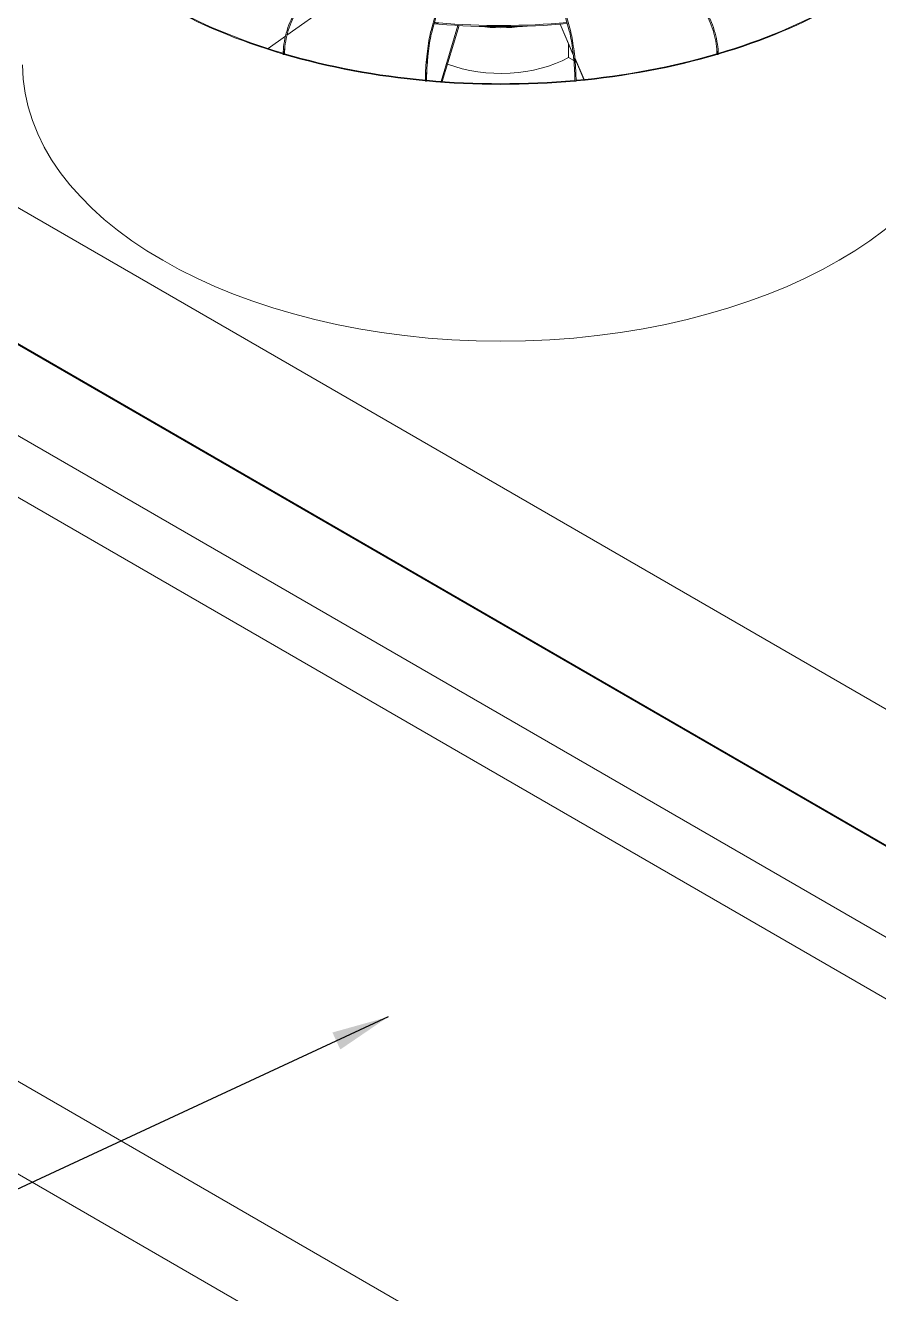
# Model space of a CAD drawing. Header units: millimetres. Extents: x -312439 to 477422, y -331570 to 212570.
# Drawn here: x -173576 to -171705, y -89659 to -86880 of the extents above; entities that cross this region are included whole.
import ezdxf

# ---------------------------------------------------------------- set-up
doc = ezdxf.new("R2010")
doc.units = ezdxf.units.MM
doc.styles.add('ROMAND', font='ROMAND.SHX')
doc.dimstyles.new('1-50 (MILIMETRO)', dxfattribs={"dimscale": 0, "dimtxt": 125, "dimasz": 125, "dimexe": 100, "dimexo": 100, "dimgap": 50, "dimtad": 0, "dimdec": 0, "dimzin": 0, "dimdsep": 46, "dimtxsty": 'ROMAND', "dimcen": -390, "dimclrd": 1, "dimclre": 1, "dimclrt": 3, "dimadec": 0, "dimazin": 0, "dimtfac": 1, "dimtdec": 0, "dimtix": 1, "dimtmove": 2, "dimatfit": 2, "dimfxl": 1, "dimtvp": 1, "dimtolj": 1, "dimtzin": 0, "dimarcsym": 0})

msp = doc.modelspace()

# ---------------------------------------------------------------- linework, layer by layer
at = {"color": 3, "linetype": 'Continuous', "lineweight": 0, "extrusion": (-1.11022e-16, 0.816497, 0.57735)}
for p, q in [((-172686.072, -86891.342), (-172550.674, -86397.783)), ((-172683.71, -86891.99), (-172548.195, -86398.006)), ((-172518.494, -86398.006), (-172382.98, -86891.99)), ((-172380.617, -86891.342), (-172516.015, -86397.783)), ((-172910.854, -86837.111), (-173001.976, -86901.655)), ((-174351.593, -86840.89), (-170393.857, -89125.89)), ((-172664.027, -87003.156), (-172627.17, -86880.246)), ((-172624.627, -86880.391), (-172661.494, -87003.339)), ((-172374.095, -86944.484), (-172402.771, -86877.686)), ((-172402.581, -86877.67), (-172374.162, -86943.868)), ((-173005.3, -86904.01), (-173043.538, -86931.096)), ((-172384.696, -86919.79), (-172384.696, -86950.465)), ((-172372.841, -86957.31), (-172384.696, -86950.465)), ((-172370.845, -86951.595), (-172350.632, -86998.68)), ((-172350.82, -86998.699), (-172370.787, -86952.189)), ((-172367.187, -86960.574), (-172370.179, -86958.847)), ((-174611.401, -86990.89), (-170651.933, -89276.89)), ((-174609.669, -86989.89), (-170650.201, -89275.89)), ((-174611.401, -87190.89), (-170653.665, -89475.89)), ((-170825.138, -89511.668), (-174436.464, -87426.668)), ((-173781.396, -89084.441), (-170825.138, -90791.237)), ((-173781.396, -89287.184), (-170825.138, -90993.981))]:
    msp.add_line(p, q, dxfattribs=at)
at = {"color": 3, "linetype": 'Continuous', "lineweight": 0}
for centre, major_axis, ratio, start_param, end_param in [((-172532.912, -86403.825), (-1048.768, 0), 0.57735027, 0.78656596, 1.09808088), ((-172532.912, -86403.825), (-1046.319, 0), 0.57735027, 0.78587838, 1.09689941), ((-172532.912, -86403.825), (-1046.319, 0), 0.57735027, 2.04376734, 2.35460013), ((-172532.912, -86403.825), (-1048.768, 0), 0.57735027, 2.04258502, 2.35459852), ((-172532.912, -86762.893), (-212.072, 0), 0.57735027, 1.3476903, 1.79509044), ((-173009.198, -86943.27), (-1.225, 0), 0.57735027, 0, 3.14159265), ((-172532.912, -86403.825), (-1048.768, 0), 0.57735027, 1.10054445, 1.41220862), ((-173008.642, -86942.64), (-1.225, -0.011), 0.58858829, 2.66526492, 3.14159265), ((-172532.912, -86403.825), (-1046.319, 0), 0.57735027, 1.10010535, 1.41183726), ((-172532.912, -86862.893), (-212.072, 0), 0.57735027, 0.98594125, 2.34464399), ((-172532.912, -86403.825), (-1046.319, 0), 0.57735027, 1.72891751, 2.04055715), ((-172532.912, -86403.825), (-1048.768, 0), 0.57735027, 1.72854634, 2.04038352), ((-172058.048, -86942.64), (-1.225, 0.011), 0.58858829, 0, 0.47632773), ((-172057.492, -86943.27), (-1.225, 0), 0.57735027, 0, 3.14159265), ((-172532.912, -86966.713), (-1048.768, 0), 0.57735027, 0, 3.14159265), ((-172697.312, -87001.778), (-1.225, 0), 0.57735027, 0, 3.14159265), ((-172532.912, -86403.825), (-1048.768, 0), 0.57735027, 1.41453598, 1.72626058), ((-172697.121, -87001.079), (-1.225, -0.004), 0.58981528, 2.98275574, 3.14159265), ((-172532.912, -86403.825), (-1046.319, 0), 0.57735027, 1.41438895, 1.72636573), ((-172369.569, -87001.079), (-1.225, 0.004), 0.58981528, 0, 0.15883691), ((-172369.377, -87001.778), (-1.225, 0), 0.57735027, 0, 3.14159265)]:
    msp.add_ellipse(centre, major_axis=major_axis, ratio=ratio, start_param=start_param, end_param=end_param, dxfattribs=at)
for points, knots in [([(-173010.422, -86943.27), (-173010.422, -86936.41), (-173009.819, -86928.886), (-173007.47, -86913.224), (-173005.725, -86905.087), (-173001.262, -86888.982), (-172998.544, -86881.015), (-172992.398, -86866.019), (-172988.97, -86858.992), (-172981.724, -86846.548), (-172977.909, -86841.133), (-172974.067, -86836.78)], [4.71238898, 4.71238898, 4.71238898, 4.71238898, 5.02654825, 5.02654825, 5.34070751, 5.34070751, 5.65486678, 5.65486678, 5.96902604, 5.96902604, 6.28318531, 6.28318531, 6.28318531, 6.28318531]), ([(-172972.231, -86838.401), (-172975.887, -86842.544), (-172979.568, -86847.761), (-172986.611, -86859.864), (-172989.97, -86866.76), (-172995.989, -86881.502), (-172998.648, -86889.345), (-173002.996, -86905.184), (-173004.683, -86913.177), (-173006.919, -86928.502), (-173007.466, -86935.833), (-173007.418, -86942.514), (-173007.417, -86942.572), (-173007.417, -86942.63)], [0, 0, 0, 0, 0.31464476, 0.31464476, 0.63176735, 0.63176735, 0.94903539, 0.94903539, 1.26630343, 1.26630343, 1.58357147, 1.58357147, 1.5863402, 1.5863402, 1.5863402, 1.5863402]), ([(-172094.459, -86838.401), (-172090.803, -86842.544), (-172087.121, -86847.761), (-172080.078, -86859.864), (-172076.72, -86866.76), (-172070.701, -86881.502), (-172068.042, -86889.345), (-172063.694, -86905.184), (-172062.006, -86913.177), (-172059.771, -86928.502), (-172059.224, -86935.833), (-172059.272, -86942.514), (-172059.272, -86942.572), (-172059.273, -86942.63)], [6.28318531, 6.28318531, 6.28318531, 6.28318531, 6.59783007, 6.59783007, 6.91495265, 6.91495265, 7.23222069, 7.23222069, 7.54948873, 7.54948873, 7.86675677, 7.86675677, 7.86952551, 7.86952551, 7.86952551, 7.86952551]), ([(-172056.267, -86943.27), (-172056.267, -86936.41), (-172056.871, -86928.886), (-172059.22, -86913.224), (-172060.965, -86905.087), (-172065.428, -86888.982), (-172068.145, -86881.015), (-172074.292, -86866.019), (-172077.72, -86858.992), (-172084.965, -86846.548), (-172088.78, -86841.133), (-172092.622, -86836.78)], [4.71238898, 4.71238898, 4.71238898, 4.71238898, 5.02654825, 5.02654825, 5.34070751, 5.34070751, 5.65486678, 5.65486678, 5.96902604, 5.96902604, 6.28318531, 6.28318531, 6.28318531, 6.28318531]), ([(-172698.537, -87001.778), (-172698.537, -86994.964), (-172698.331, -86987.405), (-172697.525, -86971.525), (-172696.926, -86963.206), (-172695.394, -86946.614), (-172694.461, -86938.344), (-172692.351, -86922.654), (-172691.175, -86915.238), (-172688.692, -86901.973), (-172687.385, -86896.128), (-172686.072, -86891.342)], [4.71238898, 4.71238898, 4.71238898, 4.71238898, 5.02654825, 5.02654825, 5.34070751, 5.34070751, 5.65486678, 5.65486678, 5.96902604, 5.96902604, 6.28318531, 6.28318531, 6.28318531, 6.28318531]), ([(-172683.71, -86891.99), (-172684.983, -86896.63), (-172686.262, -86902.352), (-172688.705, -86915.414), (-172689.867, -86922.762), (-172691.949, -86938.315), (-172692.868, -86946.516), (-172694.37, -86962.953), (-172694.953, -86971.184), (-172695.725, -86986.853), (-172695.914, -86994.288), (-172695.896, -87000.992), (-172695.896, -87001.034), (-172695.896, -87001.076)], [6.28318531, 6.28318531, 6.28318531, 6.28318531, 6.59845219, 6.59845219, 6.91572023, 6.91572023, 7.23298827, 7.23298827, 7.55025631, 7.55025631, 7.86752435, 7.86752435, 7.86952551, 7.86952551, 7.86952551, 7.86952551]), ([(-172679.419, -86876.35), (-172675.851, -86876.675), (-172672.279, -86876.988), (-172575.522, -86885.145), (-172480.289, -86884.827), (-172387.27, -86876.35)], [0.628847379, 0.628847379, 0.628847379, 0.628847379, 0.640415364, 0.640415364, 0.941948948, 0.941948948, 0.941948948, 0.941948948]), ([(-172678.761, -86873.95), (-172675.599, -86874.237), (-172672.435, -86874.515), (-172576.13, -86882.681), (-172480.921, -86882.399), (-172387.928, -86873.95)], [0.62931922, 0.62931922, 0.62931922, 0.62931922, 0.639583767, 0.639583767, 0.941477106, 0.941477106, 0.941477106, 0.941477106]), ([(-172382.98, -86891.99), (-172381.707, -86896.63), (-172380.427, -86902.352), (-172377.985, -86915.414), (-172376.822, -86922.762), (-172374.741, -86938.315), (-172373.822, -86946.516), (-172372.319, -86962.953), (-172371.736, -86971.184), (-172370.964, -86986.853), (-172370.776, -86994.288), (-172370.793, -87000.992), (-172370.793, -87001.034), (-172370.793, -87001.076)], [6.28318531, 6.28318531, 6.28318531, 6.28318531, 6.59845219, 6.59845219, 6.91572023, 6.91572023, 7.23298827, 7.23298827, 7.55025631, 7.55025631, 7.86752435, 7.86752435, 7.86952551, 7.86952551, 7.86952551, 7.86952551]), ([(-172368.152, -87001.778), (-172368.152, -86994.964), (-172368.359, -86987.405), (-172369.165, -86971.525), (-172369.764, -86963.206), (-172371.296, -86946.614), (-172372.229, -86938.344), (-172374.338, -86922.654), (-172375.515, -86915.238), (-172377.998, -86901.973), (-172379.304, -86896.128), (-172380.617, -86891.342)], [4.71238898, 4.71238898, 4.71238898, 4.71238898, 5.02654825, 5.02654825, 5.34070751, 5.34070751, 5.65486678, 5.65486678, 5.96902604, 5.96902604, 6.28318531, 6.28318531, 6.28318531, 6.28318531]), ([(-172696.088, -87001.778), (-172696.088, -86995.013), (-172695.882, -86987.493), (-172695.08, -86971.685), (-172694.484, -86963.398), (-172693.222, -86949.739), (-172692.654, -86944.354), (-172692.026, -86939.092)], [4.71238898, 4.71238898, 4.71238898, 4.71238898, 5.026548246, 5.026548246, 5.340707511, 5.340707511, 5.545847126, 5.545847126, 5.545847126, 5.545847126]), ([(-172370.602, -87001.778), (-172370.602, -86995.013), (-172370.807, -86987.493), (-172371.609, -86971.685), (-172372.206, -86963.398), (-172373.467, -86949.739), (-172374.036, -86944.354), (-172374.663, -86939.092)], [4.71238898, 4.71238898, 4.71238898, 4.71238898, 5.026548246, 5.026548246, 5.340707511, 5.340707511, 5.545847126, 5.545847126, 5.545847126, 5.545847126])]:
    msp.add_open_spline(points, degree=3, knots=knots, dxfattribs=at)
for points in [[(-173007.973, -86943.27), (-173007.973, -86939.509), (-173007.788, -86935.533), (-173007.422, -86931.405)], [(-172058.717, -86943.27), (-172058.717, -86939.509), (-172058.901, -86935.533), (-172059.268, -86931.405)]]:
    msp.add_open_spline(points, degree=3, dxfattribs=at)

# ---------------------------------------------------------------- leaders
msp.add_leader([(-172780.303, -89052.759, -9601.866), (-174819.367, -89999.762, -9601.866), (-174980.936, -89999.762, -9601.866)], dimstyle='1-50 (MILIMETRO)', override={"dimscale": 1, "dimfxl": 2})

doc.saveas('drawing.dxf')
